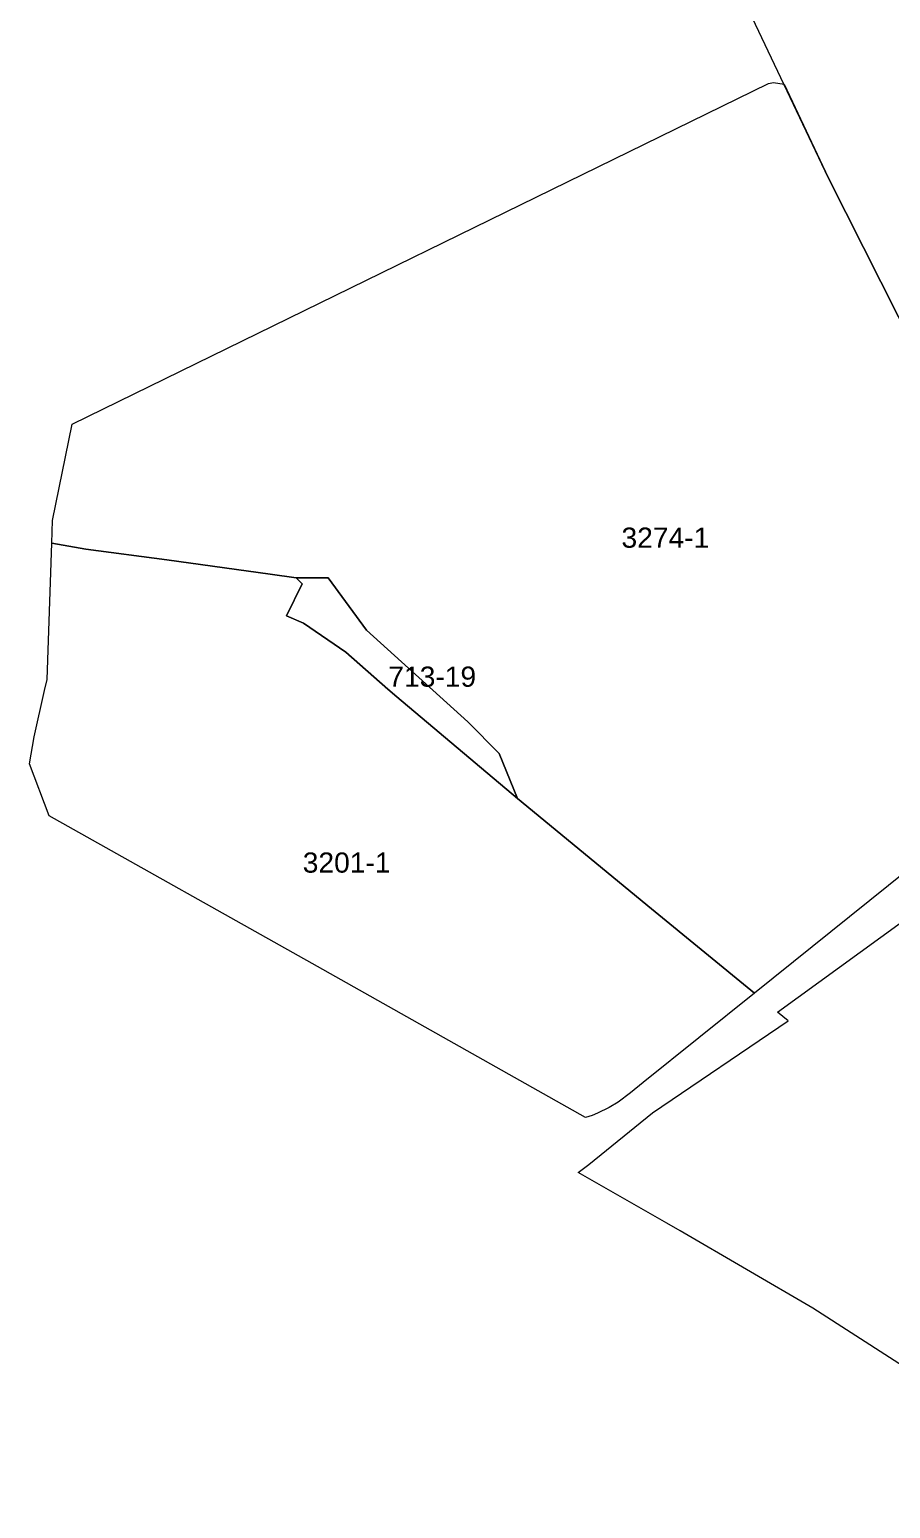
# Model space of a CAD drawing. Header units: metres. Extents: x 7511864 to 7512702, y 4691584 to 4692636.
# Drawn here: x 7511863.9 to 7511949.2, y 4692273.3 to 4692419.8 of the extents above; entities that cross this region are included whole.
import ezdxf

# ---------------------------------------------------------------- set-up
doc = ezdxf.new("R2010")
doc.units = ezdxf.units.M
for name, color, linetype, lineweight in [('Nr Parceles Baze', 7, 'Continuous', 0), ('Parcela Baze', 7, 'Continuous', 0), ('Parcela Fqinje', 251, 'Continuous', 0), ('Themel pllaka o3 ferizaj pikat', 30, 'Continuous', 0)]:
    doc.layers.add(name, color=color, linetype=linetype, lineweight=lineweight)
doc.styles.get("Standard").update_dxf_attribs({"font": 'arial.ttf'})

msp = doc.modelspace()

# ---------------------------------------------------------------- linework, layer by layer
at = {"layer": 'Parcela Baze', "flags": 128}
for points in [[(7511868.089, 4692380.675), (7511937.066000001, 4692414.438), (7511937.581, 4692414.509), (7511938.619, 4692414.346), (7511942.993, 4692405.116), (7511951.692000001, 4692387.847)], [(7511977.366, 4692357.776000001), (7511935.682, 4692324.288), (7511925.491, 4692332.643), (7511912.211, 4692343.575), (7511910.408, 4692348.041999999), (7511907.287, 4692351.18), (7511897.246, 4692360.267), (7511893.466, 4692365.435), (7511890.286, 4692365.442), (7511887.703, 4692365.8), (7511877.458, 4692367.218), (7511869.461, 4692368.275), (7511866.082, 4692368.871), (7511866.161, 4692371.131), (7511868.089, 4692380.675)]]:
    msp.add_lwpolyline(points, dxfattribs=at)
at = {"layer": 'Parcela Fqinje', "flags": 128}
for points in [[(7512121.209, 4692304.743), (7512099.37, 4692321.114), (7512090.4, 4692328.334), (7512084.23, 4692331.224), (7512078.21, 4692330.164), (7512066.38, 4692329.075), (7512056.28, 4692327.065), (7512044.93, 4692326.926), (7512038.19, 4692326.936), (7512031.28, 4692327.606), (7512025.23, 4692326.976), (7512017.28, 4692329.357), (7512013.22, 4692331.467), (7512007.31, 4692335.187), (7511984.021, 4692356.967), (7511973.491, 4692368.387), (7511969.121, 4692372.097), (7511958.422, 4692378.737), (7511952.79, 4692386.36), (7511951.692, 4692387.847), (7511942.993, 4692405.116), (7511934.243, 4692423.576)], [(7511972.307999999, 4692273.251), (7511941.458, 4692293.101), (7511928.331, 4692300.748), (7511927.018999999, 4692301.512), (7511918.211, 4692306.549), (7511919.271000001, 4692307.313), (7511925.6, 4692312.428), (7511939.02, 4692321.55), (7511937.962, 4692322.418000001), (7511950.248, 4692331.331999999)]]:
    msp.add_lwpolyline(points, dxfattribs=at)
at = {"layer": 'Themel pllaka o3 ferizaj pikat', "color": 0, "flags": 128}
for points in [[(7511935.682, 4692324.288), (7511924.647999999, 4692315.435), (7511923.397000001, 4692314.429), (7511922.177999999, 4692313.502), (7511921.293, 4692312.967), (7511920.134, 4692312.398), (7511919.616, 4692312.188999999), (7511918.965, 4692311.985), (7511892.386, 4692326.927), (7511865.807, 4692341.869), (7511863.876, 4692347.021000001), (7511864.33, 4692349.682), (7511865.363, 4692354.287), (7511865.611, 4692355.392), (7511866.082, 4692368.871), (7511869.461, 4692368.275), (7511877.458, 4692367.218), (7511887.703, 4692365.8), (7511890.286, 4692365.442), (7511890.881, 4692364.848999999), (7511889.344, 4692361.676), (7511891, 4692360.963), (7511895.198, 4692358.097), (7511899.376, 4692354.42), (7511900.257999999, 4692353.643999999), (7511912.211, 4692343.575), (7511925.491, 4692332.643), (7511935.682, 4692324.288)], [(7511893.466, 4692365.435), (7511897.246, 4692360.267), (7511907.287, 4692351.18), (7511910.408, 4692348.041999999), (7511912.211, 4692343.575), (7511900.257999999, 4692353.643999999), (7511899.376, 4692354.42), (7511895.198, 4692358.097), (7511891, 4692360.963), (7511889.344, 4692361.676), (7511890.881, 4692364.848999999), (7511890.286, 4692365.442), (7511893.466, 4692365.435)]]:
    msp.add_lwpolyline(points, dxfattribs=at)

# ---------------------------------------------------------------- texts
at = {"layer": 'Nr Parceles Baze'}
for s, p in [('3274-1', (7511922.51503046, 4692368.431268845)), ('713-19', (7511899.417607746, 4692354.658318684)), ('3201-1', (7511890.936648324, 4692336.23966669))]:
    msp.add_text(s, height=2, dxfattribs=at).set_placement(p)

doc.saveas('drawing.dxf')
